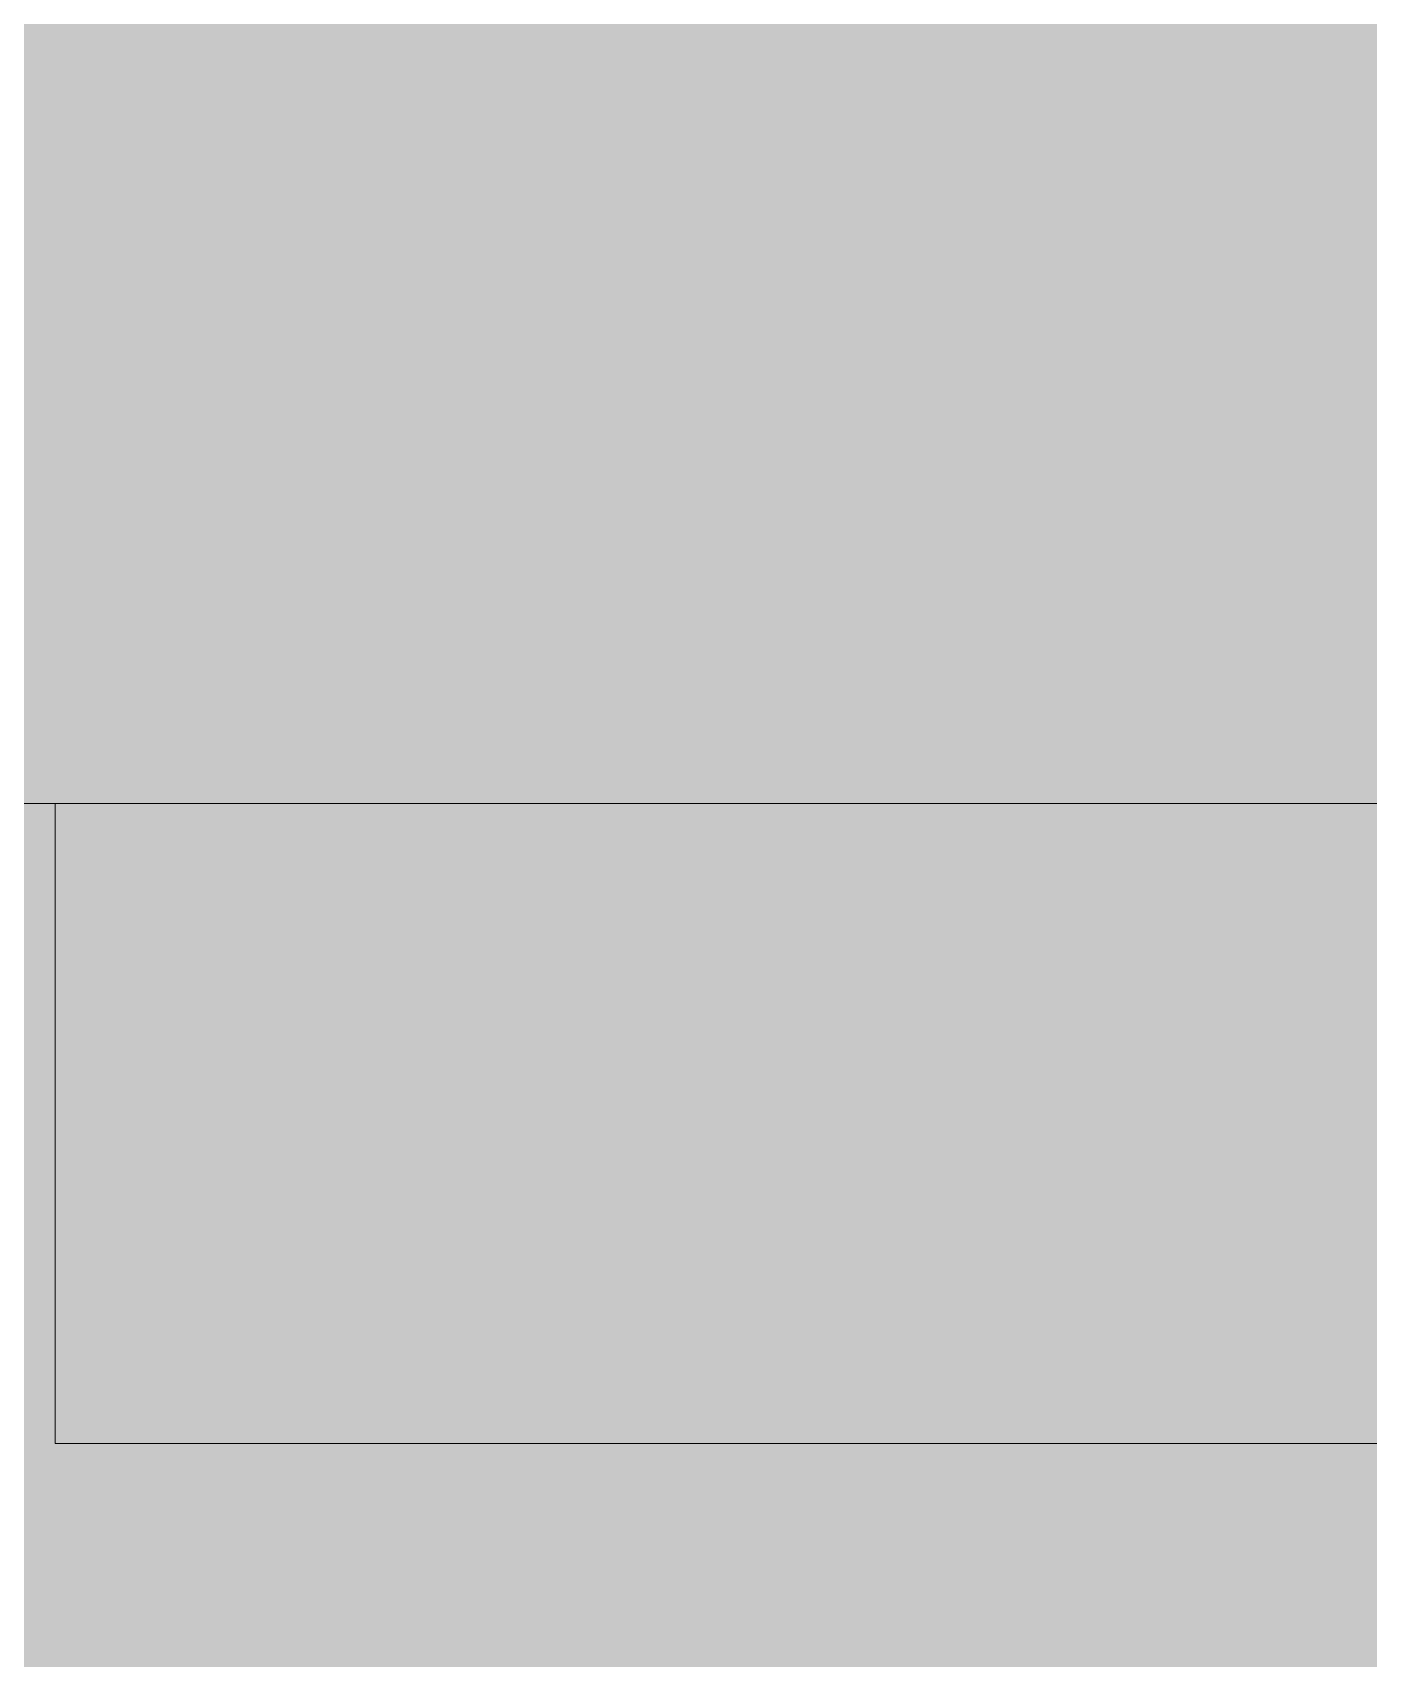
# Model space of a CAD drawing. Header units: inches. Extents: x -4169 to -1846, y 9706 to 12377.
# Drawn here: x -3844.97 to -3834.14, y 10522.04 to 10535.22 of the extents above; entities that cross this region are included whole.
import ezdxf

# ---------------------------------------------------------------- set-up
doc = ezdxf.new("R2010")
doc.units = ezdxf.units.IN
doc.header["$MEASUREMENT"] = 0
for name, color, linetype, lineweight in [('0-1', 7, 'Continuous', 5), ('0-2', 50, 'Continuous', 18), ('P-SANR-FIXT-1', 9, 'Continuous', 9), ('P-SANR-FIXT-2', 250, 'Continuous', 9)]:
    doc.layers.add(name, color=color, linetype=linetype, lineweight=lineweight)

# ---------------------------------------------------------------- blocks, each defined once
blk = doc.blocks.new('Stacked Washer and Dryer - 26_x25_ - Private-1352637-ENLARGED RCP - 3RD FLOOR PLAN')
at = {"layer": 'P-SANR-FIXT-1'}
blk.add_hatch(color=256, dxfattribs=at).paths.add_polyline_path([(8.256, -12.5), (26, -12.5), (26, 12.5), (0, 12.5), (0, -12.5)], flags=0)
at = {"layer": 'P-SANR-FIXT-2'}
for p, q in [((16.906, 12.5), (16.906, -12.5)), ((22.094, 8.75), (22.094, -8.75)), ((22.094, -8.75), (16.906, -8.75))]:
    blk.add_line(p, q, dxfattribs=at)
blk = doc.blocks.new('CTR - 1st Phase - Unit Layouts_rvt-1-ENLARGED RCP - 3RD FLOOR PLAN')
at = {"layer": '0-2', "rotation": 269.9999999999946}
blk.add_blockref('Stacked Washer and Dryer - 26_x25_ - Private-1352637-ENLARGED RCP - 3RD FLOOR PLAN', (-3836.036, 10545.877), dxfattribs=at)

msp = doc.modelspace()

# ---------------------------------------------------------------- block references
at = {"layer": '0-1'}
msp.add_blockref('CTR - 1st Phase - Unit Layouts_rvt-1-ENLARGED RCP - 3RD FLOOR PLAN', (0, 0), dxfattribs=at)

doc.saveas('drawing.dxf')
